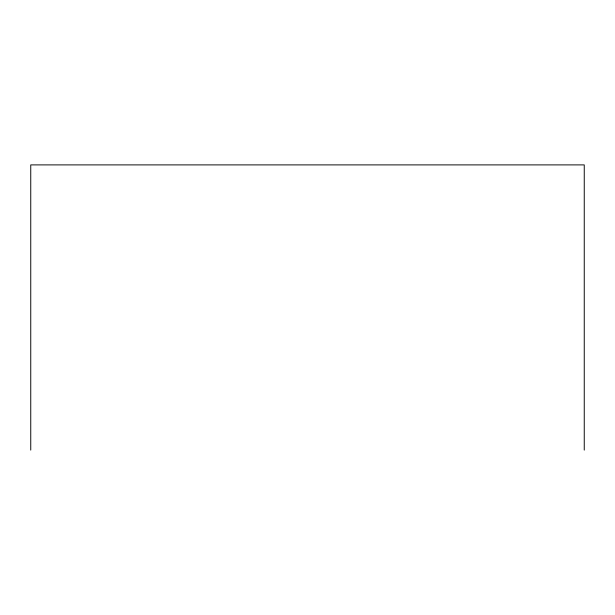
<?xml version="1.0" encoding="UTF-8"?>
<svg xmlns="http://www.w3.org/2000/svg" width="615" height="615" viewBox="0 0 615 615"><rect width="100%" height="100%" fill="white"/><g stroke="black" fill="none" stroke-linecap="round" stroke-linejoin="round"><path stroke-width="0.92" d="M584.25 450.103L584.25 164.897L30.75 164.897L30.75 450.103"/></g></svg>
